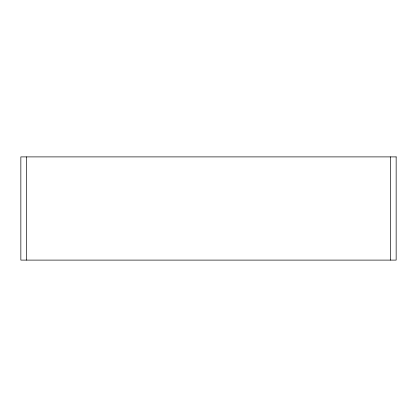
<?xml version="1.0" encoding="UTF-8"?>
<svg xmlns="http://www.w3.org/2000/svg" width="417" height="417" viewBox="0 0 417 417"><rect width="100%" height="100%" fill="white"/><g stroke="black" fill="none" stroke-linecap="round" stroke-linejoin="round"><path stroke-width="0.63" d="M390.364 156.896L390.364 260.104M26.636 156.896L26.636 260.104M396.15 156.896L20.85 156.896L20.85 260.104L396.15 260.104L396.15 156.896"/></g></svg>
